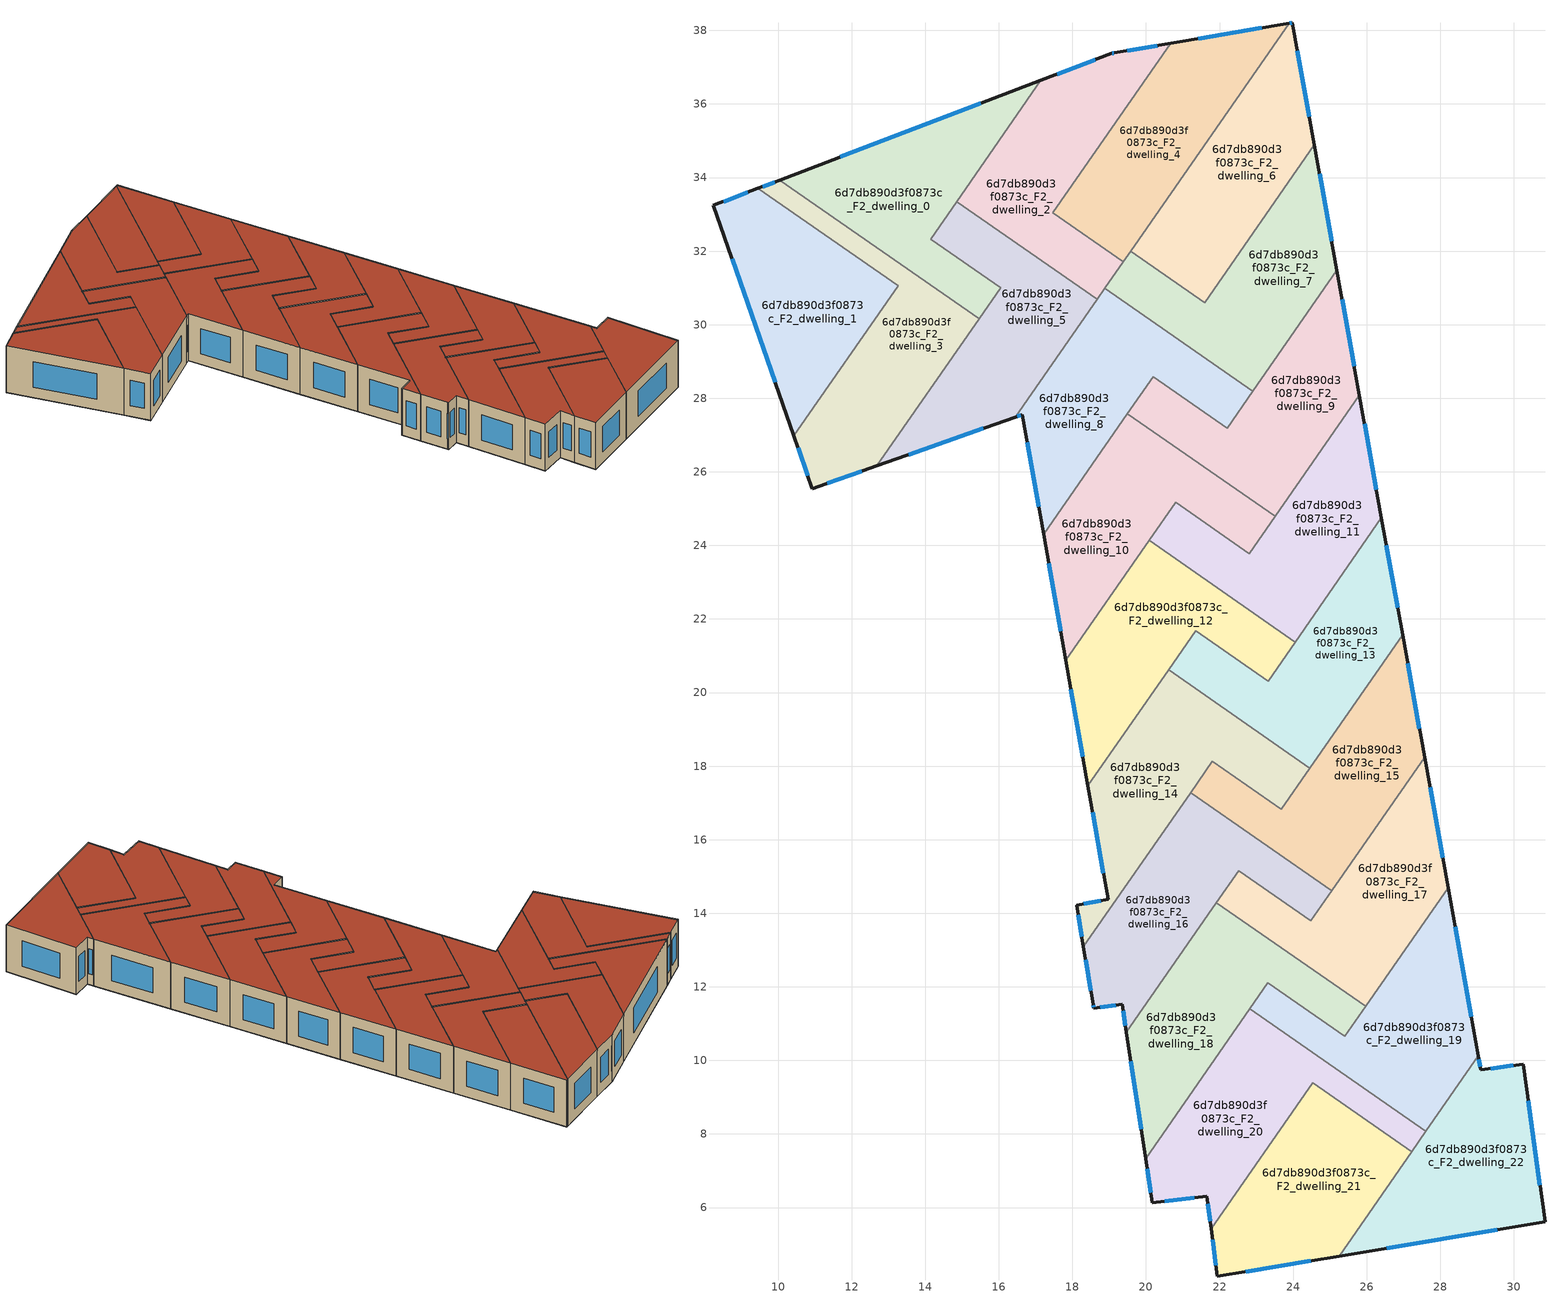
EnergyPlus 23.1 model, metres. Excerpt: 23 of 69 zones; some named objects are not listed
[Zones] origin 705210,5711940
6d7db890d3f0873c_F2_dwelling_0
 floor to 6d7db890d3f0873c_F1_dwelling_0 (EU_floor_Construction): 16.05,31 14.15,32.33 17.15,36.64 10.05,33.93 15.47,30.17 z6
 wall outside (EU_wall_Construction): 10.05,33.93 17.15,36.64 z6:9
 wall to 6d7db890d3f0873c_F2_dwelling_3 (EU_wall_Construction): 15.47,30.17 10.05,33.93 z6:9
 wall to 6d7db890d3f0873c_F2_dwelling_2 (EU_wall_Construction): 17.15,36.64 14.86,33.35 z6:9
 wall to 6d7db890d3f0873c_F2_dwelling_5 (EU_wall_Construction): 14.86,33.35 14.15,32.33 16.05,31 15.47,30.17 z6:9
 window (EU_Window_Construction): 11.69,34.56 15.5,36.01 z6.69:8.31
 roof outside (EU_roof_Construction): 17.15,36.64 14.15,32.33 16.05,31 15.47,30.17 10.05,33.93 z9
6d7db890d3f0873c_F2_dwelling_1
 floor to 6d7db890d3f0873c_F1_dwelling_1 (EU_floor_Construction): 10.43,26.98 13.26,31.05 9.45,33.7 8.24,33.24 z6
 wall outside (EU_wall_Construction): 10.43,26.98 8.24,33.24 9.45,33.7 z6:9
 wall to 6d7db890d3f0873c_F2_dwelling_3 (EU_wall_Construction): 9.45,33.7 13.26,31.05 10.43,26.98 z6:9
 window (EU_Window_Construction): 8.52,33.35 9.17,33.6 / 9.92,28.43 8.75,31.79 z6.69:8.31
 roof outside (EU_roof_Construction): 13.26,31.05 10.43,26.98 8.24,33.24 9.45,33.7 z9
6d7db890d3f0873c_F2_dwelling_10
 floor to 6d7db890d3f0873c_F1_dwelling_10 (EU_floor_Construction): 22.81,23.78 23.51,24.79 19.5,27.58 17.22,24.3 17.82,20.88 20.81,25.17 z6
 wall outside (EU_wall_Construction): 17.82,20.88 17.22,24.3 z6:9
 wall to 6d7db890d3f0873c_F2_dwelling_9 (EU_wall_Construction): 19.5,27.58 23.51,24.79 z6:9
 wall to 6d7db890d3f0873c_F2_dwelling_11 (EU_wall_Construction): 23.51,24.79 22.81,23.78 20.81,25.17 20.08,24.14 z6:9
 wall to 6d7db890d3f0873c_F2_dwelling_12 (EU_wall_Construction): 20.08,24.13 17.82,20.88 z6:9
 wall to 6d7db890d3f0873c_F2_dwelling_8 (EU_wall_Construction): 17.22,24.3 19.5,27.58 z6:9
 window (EU_Window_Construction): 17.68,21.67 17.36,23.51 z6.69:8.31
 roof outside (EU_roof_Construction): 23.51,24.79 22.81,23.78 20.81,25.17 17.82,20.88 17.22,24.3 19.5,27.58 z9
6d7db890d3f0873c_F2_dwelling_11
 floor to 6d7db890d3f0873c_F1_dwelling_11 (EU_floor_Construction): 24.06,21.37 26.4,24.75 25.8,28.08 22.81,23.78 20.81,25.17 20.08,24.13 z6
 wall outside (EU_wall_Construction): 25.8,28.08 26.4,24.75 z6:9
 wall to 6d7db890d3f0873c_F2_dwelling_12 (EU_wall_Construction): 24.06,21.37 20.08,24.13 z6:9
 wall to 6d7db890d3f0873c_F2_dwelling_13 (EU_wall_Construction): 26.4,24.75 24.06,21.37 z6:9
 wall to 6d7db890d3f0873c_F2_dwelling_9 (EU_wall_Construction): 23.51,24.79 25.8,28.08 z6:9
 window (EU_Window_Construction): 25.94,27.31 26.26,25.52 z6.69:8.31
 roof outside (EU_roof_Construction): 25.8,28.08 26.4,24.75 24.06,21.37 20.08,24.13 20.81,25.17 22.81,23.78 z9
6d7db890d3f0873c_F2_dwelling_12
 floor to 6d7db890d3f0873c_F1_dwelling_12 (EU_floor_Construction): 23.32,20.31 24.06,21.37 20.08,24.13 17.82,20.88 18.42,17.46 21.35,21.68 z6
 wall outside (EU_wall_Construction): 18.42,17.46 17.82,20.88 z6:9
 wall to 6d7db890d3f0873c_F2_dwelling_13 (EU_wall_Construction): 24.06,21.37 23.32,20.31 21.35,21.68 20.62,20.62 z6:9
 wall to 6d7db890d3f0873c_F2_dwelling_14 (EU_wall_Construction): 20.62,20.62 18.42,17.46 z6:9
 window (EU_Window_Construction): 18.28,18.25 17.96,20.09 z6.69:8.31
 roof outside (EU_roof_Construction): 24.06,21.37 23.32,20.31 21.35,21.68 18.42,17.46 17.82,20.88 20.08,24.13 z9
6d7db890d3f0873c_F2_dwelling_13
 floor to 6d7db890d3f0873c_F1_dwelling_13 (EU_floor_Construction): 24.46,17.95 26.97,21.57 26.4,24.75 23.32,20.31 21.35,21.68 20.61,20.62 z6
 wall outside (EU_wall_Construction): 26.4,24.75 26.97,21.57 z6:9
 wall to 6d7db890d3f0873c_F2_dwelling_14 (EU_wall_Construction): 24.46,17.95 20.61,20.62 z6:9
 wall to 6d7db890d3f0873c_F2_dwelling_15 (EU_wall_Construction): 26.97,21.57 24.46,17.95 z6:9
 window (EU_Window_Construction): 26.54,24.01 26.84,22.3 z6.69:8.31
 roof outside (EU_roof_Construction): 26.4,24.75 26.97,21.57 24.46,17.95 20.61,20.62 21.35,21.68 23.32,20.31 z9
6d7db890d3f0873c_F2_dwelling_14
 floor to 6d7db890d3f0873c_F1_dwelling_14 (EU_floor_Construction): 23.68,16.83 24.46,17.95 20.61,20.62 18.42,17.46 18.97,14.38 18.11,14.22 18.3,13.09 21.81,18.13 z6
 wall outside (EU_wall_Construction): 18.3,13.09 18.11,14.22 18.97,14.38 18.42,17.46 z6:9
 wall to 6d7db890d3f0873c_F2_dwelling_15 (EU_wall_Construction): 24.46,17.94 23.68,16.83 21.81,18.13 21.21,17.28 z6:9
 wall to 6d7db890d3f0873c_F2_dwelling_16 (EU_wall_Construction): 21.21,17.28 18.3,13.09 z6:9
 window (EU_Window_Construction): 18.26,13.35 18.16,13.96 / 18.31,14.26 18.77,14.34 / 18.84,15.09 18.55,16.75 z6.69:8.31
 roof outside (EU_roof_Construction): 24.46,17.95 23.68,16.83 21.81,18.13 18.3,13.09 18.11,14.22 18.97,14.38 18.42,17.46 20.61,20.62 z9
6d7db890d3f0873c_F2_dwelling_15
 floor to 6d7db890d3f0873c_F1_dwelling_15 (EU_floor_Construction): 25.05,14.61 27.57,18.24 26.97,21.57 23.68,16.83 21.81,18.13 21.21,17.28 z6
 wall outside (EU_wall_Construction): 26.97,21.57 27.57,18.24 z6:9
 wall to 6d7db890d3f0873c_F2_dwelling_16 (EU_wall_Construction): 25.05,14.61 21.21,17.28 z6:9
 wall to 6d7db890d3f0873c_F2_dwelling_17 (EU_wall_Construction): 27.57,18.24 25.05,14.61 z6:9
 window (EU_Window_Construction): 27.11,20.8 27.44,19.01 z6.69:8.31
 roof outside (EU_roof_Construction): 26.97,21.57 27.57,18.24 25.05,14.61 21.21,17.28 21.81,18.13 23.68,16.83 z9
6d7db890d3f0873c_F2_dwelling_16
 floor to 6d7db890d3f0873c_F1_dwelling_16 (EU_floor_Construction): 24.48,13.8 25.05,14.61 21.21,17.28 18.3,13.09 18.56,11.52 18.58,11.42 19.35,11.53 19.47,10.77 22.52,15.16 z6
 wall outside (EU_wall_Construction): 19.47,10.77 19.35,11.53 18.58,11.42 18.56,11.52 18.3,13.09 z6:9
 wall to 6d7db890d3f0873c_F2_dwelling_17 (EU_wall_Construction): 25.05,14.61 24.48,13.8 22.52,15.16 21.92,14.29 z6:9
 wall to 6d7db890d3f0873c_F2_dwelling_18 (EU_wall_Construction): 21.92,14.29 19.47,10.77 z6:9
 window (EU_Window_Construction): 18.5,11.89 18.36,12.73 / 19.44,10.95 19.38,11.35 / 19.18,11.5 18.76,11.45 / 18.58,11.44 18.57,11.5 z6.69:8.31
 roof outside (EU_roof_Construction): 25.05,14.61 24.48,13.8 22.52,15.16 19.47,10.77 19.35,11.53 18.58,11.42 18.56,11.52 18.3,13.09 21.21,17.28 z9
6d7db890d3f0873c_F2_dwelling_17
 floor to 6d7db890d3f0873c_F1_dwelling_17 (EU_floor_Construction): 25.97,11.47 28.21,14.69 27.57,18.24 24.48,13.8 22.52,15.16 21.92,14.29 z6
 wall outside (EU_wall_Construction): 27.57,18.24 28.21,14.69 z6:9
 wall to 6d7db890d3f0873c_F2_dwelling_18 (EU_wall_Construction): 25.97,11.47 21.92,14.29 z6:9
 wall to 6d7db890d3f0873c_F2_dwelling_19 (EU_wall_Construction): 28.21,14.69 25.97,11.47 z6:9
 window (EU_Window_Construction): 27.72,17.42 28.07,15.51 z6.69:8.31
 roof outside (EU_roof_Construction): 27.57,18.24 28.21,14.69 25.97,11.47 21.92,14.29 22.52,15.16 24.48,13.8 z9
6d7db890d3f0873c_F2_dwelling_18
 floor to 6d7db890d3f0873c_F1_dwelling_18 (EU_floor_Construction): 25.41,10.66 25.97,11.47 21.92,14.29 19.47,10.77 19.99,7.33 23.31,12.12 z6
 wall outside (EU_wall_Construction): 19.99,7.33 19.47,10.77 z6:9
 wall to 6d7db890d3f0873c_F2_dwelling_19 (EU_wall_Construction): 25.97,11.47 25.41,10.66 23.31,12.12 22.82,11.4 z6:9
 wall to 6d7db890d3f0873c_F2_dwelling_20 (EU_wall_Construction): 22.82,11.4 19.99,7.33 z6:9
 window (EU_Window_Construction): 19.87,8.13 19.59,9.97 z6.69:8.31
 roof outside (EU_roof_Construction): 25.97,11.47 25.41,10.66 23.31,12.12 19.99,7.33 19.47,10.77 21.92,14.29 z9
6d7db890d3f0873c_F2_dwelling_19
 floor to 6d7db890d3f0873c_F1_dwelling_19 (EU_floor_Construction): 27.61,8.07 29.04,10.13 28.21,14.69 25.41,10.66 23.31,12.12 22.82,11.4 z6
 wall outside (EU_wall_Construction): 28.21,14.69 29.04,10.13 z6:9
 wall to 6d7db890d3f0873c_F2_dwelling_20 (EU_wall_Construction): 27.61,8.07 22.82,11.4 z6:9
 wall to 6d7db890d3f0873c_F2_dwelling_22 (EU_wall_Construction): 29.04,10.13 27.61,8.07 z6:9
 window (EU_Window_Construction): 28.4,13.63 28.84,11.18 z6.69:8.31
 roof outside (EU_roof_Construction): 28.21,14.69 29.04,10.13 27.61,8.07 22.82,11.4 23.31,12.12 25.41,10.66 z9
6d7db890d3f0873c_F2_dwelling_2
 floor to 6d7db890d3f0873c_F1_dwelling_2 (EU_floor_Construction): 19.38,31.71 17.46,33.04 20.67,37.65 19.13,37.39 19.07,37.38 17.15,36.64 14.86,33.35 18.68,30.69 z6
 wall outside (EU_wall_Construction): 17.15,36.64 19.07,37.38 19.13,37.39 20.67,37.65 z6:9
 wall to 6d7db890d3f0873c_F2_dwelling_4 (EU_wall_Construction): 20.67,37.65 17.46,33.04 19.38,31.71 z6:9
 wall to 6d7db890d3f0873c_F2_dwelling_5 (EU_wall_Construction): 18.68,30.69 14.86,33.35 z6:9
 wall to 6d7db890d3f0873c_F2_dwelling_7 (EU_wall_Construction): 19.38,31.71 18.89,30.99 z6:9
 wall to 6d7db890d3f0873c_F2_dwelling_8 (EU_wall_Construction): 18.89,30.99 18.68,30.69 z6:9
 window (EU_Window_Construction): 19.09,37.38 19.12,37.38 / 19.49,37.45 20.31,37.59 / 17.59,36.81 18.63,37.21 z6.69:8.31
 roof outside (EU_roof_Construction): 20.67,37.65 17.46,33.04 19.38,31.71 18.68,30.69 14.86,33.35 17.15,36.64 19.07,37.38 19.13,37.39 z9
6d7db890d3f0873c_F2_dwelling_20
 floor to 6d7db890d3f0873c_F1_dwelling_20 (EU_floor_Construction): 27.22,7.52 27.61,8.07 22.82,11.4 19.99,7.33 20.17,6.13 21.66,6.31 21.77,5.43 24.53,9.39 z6
 wall outside (EU_wall_Construction): 21.77,5.43 21.66,6.31 20.17,6.13 19.99,7.33 z6:9
 wall to 6d7db890d3f0873c_F2_dwelling_21 (EU_wall_Construction): 27.22,7.52 24.53,9.39 21.77,5.43 z6:9
 wall to 6d7db890d3f0873c_F2_dwelling_22 (EU_wall_Construction): 27.61,8.07 27.22,7.52 z6:9
 window (EU_Window_Construction): 20.13,6.41 20.03,7.05 / 21.75,5.63 21.68,6.11 / 21.31,6.27 20.51,6.17 z6.69:8.31
 roof outside (EU_roof_Construction): 27.61,8.07 27.22,7.52 24.53,9.39 21.77,5.43 21.66,6.31 20.17,6.13 19.99,7.33 22.82,11.4 z9
6d7db890d3f0873c_F2_dwelling_21
 floor to 6d7db890d3f0873c_F1_dwelling_21 (EU_floor_Construction): 25.25,4.68 27.22,7.52 24.53,9.39 21.77,5.43 21.94,4.13 z6
 wall outside (EU_wall_Construction): 25.25,4.68 21.94,4.13 21.77,5.43 z6:9
 wall to 6d7db890d3f0873c_F2_dwelling_22 (EU_wall_Construction): 27.22,7.52 25.25,4.68 z6:9
 window (EU_Window_Construction): 21.9,4.43 21.81,5.13 / 24.48,4.55 22.71,4.26 z6.69:8.31
 roof outside (EU_roof_Construction): 27.22,7.52 25.25,4.68 21.94,4.13 21.77,5.43 24.53,9.39 z9
6d7db890d3f0873c_F2_dwelling_22
 floor to 6d7db890d3f0873c_F1_dwelling_22 (EU_floor_Construction): 30.85,5.61 30.25,9.9 29.1,9.74 29.04,10.13 25.25,4.68 z6
 wall outside (EU_wall_Construction): 29.04,10.13 29.1,9.74 30.25,9.9 30.85,5.61 25.25,4.68 z6:9
 window (EU_Window_Construction): 29.55,5.4 26.54,4.9 / 29.05,10.04 29.09,9.83 / 29.37,9.78 29.99,9.86 / 30.39,8.91 30.71,6.61 z6.69:8.31
 roof outside (EU_roof_Construction): 30.25,9.9 30.85,5.61 25.25,4.68 29.04,10.13 29.1,9.74 z9
6d7db890d3f0873c_F2_dwelling_3
 floor to 6d7db890d3f0873c_F1_dwelling_3 (EU_floor_Construction): 12.68,26.16 15.47,30.17 10.05,33.93 9.45,33.7 13.26,31.05 10.43,26.98 10.92,25.57 10.93,25.54 z6
 wall outside (EU_wall_Construction): 12.68,26.16 10.93,25.54 10.92,25.57 10.43,26.98 / 9.45,33.7 10.05,33.93 z6:9
 wall to 6d7db890d3f0873c_F2_dwelling_5 (EU_wall_Construction): 15.47,30.17 12.68,26.16 z6:9
 window (EU_Window_Construction): 12.28,26.02 11.34,25.69 / 10.81,25.9 10.54,26.66 / 9.59,33.76 9.91,33.88 z6.69:8.31
 roof outside (EU_roof_Construction): 13.26,31.05 9.45,33.7 10.05,33.93 15.47,30.17 12.68,26.16 10.93,25.54 10.92,25.57 10.43,26.98 z9
6d7db890d3f0873c_F2_dwelling_4
 floor to 6d7db890d3f0873c_F1_dwelling_4 (EU_floor_Construction): 19.38,31.71 23.9,38.2 20.67,37.65 17.46,33.04 z6
 wall outside (EU_wall_Construction): 20.67,37.65 23.9,38.2 z6:9
 wall to 6d7db890d3f0873c_F2_dwelling_6 (EU_wall_Construction): 23.9,38.2 19.58,32 z6:9
 wall to 6d7db890d3f0873c_F2_dwelling_7 (EU_wall_Construction): 19.58,32 19.38,31.71 z6:9
 window (EU_Window_Construction): 21.41,37.78 23.15,38.07 z6.69:8.31
 roof outside (EU_roof_Construction): 23.9,38.2 19.38,31.71 17.46,33.04 20.67,37.65 z9
6d7db890d3f0873c_F2_dwelling_5
 floor to 6d7db890d3f0873c_F1_dwelling_5 (EU_floor_Construction): 16.45,27.49 18.68,30.69 14.86,33.35 14.15,32.33 16.05,31 12.68,26.16 z6
 wall outside (EU_wall_Construction): 16.45,27.49 12.68,26.16 z6:9
 wall to 6d7db890d3f0873c_F2_dwelling_8 (EU_wall_Construction): 18.68,30.69 16.45,27.49 z6:9
 window (EU_Window_Construction): 15.58,27.18 13.55,26.47 z6.69:8.31
 roof outside (EU_roof_Construction): 18.68,30.69 16.45,27.49 12.68,26.16 16.05,31 14.15,32.33 14.86,33.35 z9
6d7db890d3f0873c_F2_dwelling_6
 floor to 6d7db890d3f0873c_F1_dwelling_6 (EU_floor_Construction): 21.6,30.6 24.58,34.89 23.98,38.21 23.9,38.2 19.58,32 z6
 wall outside (EU_wall_Construction): 23.9,38.2 23.98,38.21 24.58,34.89 z6:9
 wall to 6d7db890d3f0873c_F2_dwelling_7 (EU_wall_Construction): 24.58,34.89 21.6,30.6 19.58,32 z6:9
 window (EU_Window_Construction): 24.12,37.44 24.44,35.66 / 23.91,38.2 23.96,38.21 z6.69:8.31
 roof outside (EU_roof_Construction): 23.98,38.21 24.58,34.89 21.6,30.6 19.58,32 23.9,38.2 z9
6d7db890d3f0873c_F2_dwelling_7
 floor to 6d7db890d3f0873c_F1_dwelling_7 (EU_floor_Construction): 22.91,28.2 25.19,31.48 24.58,34.89 21.6,30.6 19.58,32 18.89,30.99 z6
 wall outside (EU_wall_Construction): 24.58,34.89 25.19,31.48 z6:9
 wall to 6d7db890d3f0873c_F2_dwelling_8 (EU_wall_Construction): 22.91,28.2 18.89,30.99 z6:9
 wall to 6d7db890d3f0873c_F2_dwelling_9 (EU_wall_Construction): 25.19,31.48 22.91,28.2 z6:9
 window (EU_Window_Construction): 24.72,34.1 25.05,32.27 z6.69:8.31
 roof outside (EU_roof_Construction): 24.58,34.89 25.19,31.48 22.91,28.2 18.89,30.99 19.58,32 21.6,30.6 z9
6d7db890d3f0873c_F2_dwelling_8
 floor to 6d7db890d3f0873c_F1_dwelling_8 (EU_floor_Construction): 22.21,27.19 22.91,28.2 18.89,30.99 16.45,27.49 16.64,27.56 17.22,24.3 20.2,28.58 z6
 wall outside (EU_wall_Construction): 17.22,24.3 16.64,27.56 16.45,27.49 z6:9
 wall to 6d7db890d3f0873c_F2_dwelling_9 (EU_wall_Construction): 22.91,28.19 22.21,27.19 20.2,28.58 19.5,27.58 z6:9
 window (EU_Window_Construction): 17.08,25.05 16.78,26.8 / 16.6,27.54 16.5,27.5 z6.69:8.31
 roof outside (EU_roof_Construction): 22.91,28.2 22.21,27.19 20.2,28.58 17.22,24.3 16.64,27.56 16.45,27.49 18.89,30.99 z9
6d7db890d3f0873c_F2_dwelling_9
 floor to 6d7db890d3f0873c_F1_dwelling_9 (EU_floor_Construction): 23.51,24.79 25.8,28.08 25.19,31.48 22.21,27.19 20.2,28.58 19.5,27.58 z6
 wall outside (EU_wall_Construction): 25.19,31.48 25.8,28.08 z6:9
 window (EU_Window_Construction): 25.33,30.69 25.66,28.87 z6.69:8.31
 roof outside (EU_roof_Construction): 25.19,31.48 25.8,28.08 23.51,24.79 19.5,27.58 20.2,28.58 22.21,27.19 z9
[Building]
EU S2 Campaign: North Axis=0; Terrain=City; Solar Distribution=FullExterior
[Site:Location]
London: Latitude=51.5; Longitude=-0.5; Time Zone=0; Elevation=25
[SizingPeriod:WeatherFileDays]
AnnualSizingPeriod: Begin Month=1; Begin Day of Month=1; End Month=12; End Day of Month=31; Day of Week for Start Day=Monday; Use Weather File Daylight Saving Period=No; Use Weather File Rain and Snow Indicators=No
[MATERIAL]
EU_InternalMass_Material: Roughness=MediumRough; Thickness=0.1; Conductivity=1; Density=1800; Specific Heat=900; Thermal Absorptance=0.9; Solar Absorptance=0.7; Visible Absorptance=0.7
[MATERIAL:NOMASS] Roughness=MediumRough; Thermal Absorptance=0.9; Solar Absorptance=0.7; Visible Absorptance=0.7
Name | Thermal Resistance
EU_wall_NoMass | 0.635353
EU_roof_NoMass | 0.675062
EU_floor_NoMass | 1.96382
[WINDOWMATERIAL:SIMPLEGLAZINGSYSTEM]
EU_Window_SimpleGlazing: UFactor=2.96269; Solar Heat Gain Coefficient=0.76; Visible Transmittance=0.76
[CONSTRUCTION]
EU_wall_Construction: EU_wall_NoMass
EU_roof_Construction: EU_roof_NoMass
EU_floor_Construction: EU_floor_NoMass
EU_InternalMass_Construction: EU_InternalMass_Material
EU_Window_Construction: EU_Window_SimpleGlazing
[ZONE] Type=1; Multiplier=1; Ceiling Height=autocalculate; Floor Area=autocalculate; Part of Total Floor Area=Yes
Name | Volume
6d7db890d3f0873c_F2_dwelling_0; 6d7db890d3f0873c_F2_dwelling_4 | 47.3708
6d7db890d3f0873c_F2_dwelling_1; 6d7db890d3f0873c_F2_dwelling_7 | 47.3687
6d7db890d3f0873c_F2_dwelling_10 | 47.384
6d7db890d3f0873c_F2_dwelling_11 | 47.3767
6d7db890d3f0873c_F2_dwelling_12 | 47.3723
6d7db890d3f0873c_F2_dwelling_13 | 47.3672
6d7db890d3f0873c_F2_dwelling_14 | 47.376
6d7db890d3f0873c_F2_dwelling_15 | 47.3936
6d7db890d3f0873c_F2_dwelling_16 | 47.3716
6d7db890d3f0873c_F2_dwelling_17; 6d7db890d3f0873c_F2_dwelling_19; 6d7db890d3f0873c_F2_dwelling_3 | 47.3804
6d7db890d3f0873c_F2_dwelling_18 | 47.3628
6d7db890d3f0873c_F2_dwelling_2 | 47.3796
6d7db890d3f0873c_F2_dwelling_20 | 47.3752
6d7db890d3f0873c_F2_dwelling_21 | 47.3701
6d7db890d3f0873c_F2_dwelling_22 | 47.3694
6d7db890d3f0873c_F2_dwelling_5 | 47.3782
6d7db890d3f0873c_F2_dwelling_6 | 47.3862
6d7db890d3f0873c_F2_dwelling_8 | 47.3745
6d7db890d3f0873c_F2_dwelling_9 | 47.3657
[INTERNALMASS] Construction=EU_InternalMass_Construction
Name | Zone or ZoneList | Surface Area
6d7db890d3f0873c_F2_dwelling_0_EU_InternalMass | 6d7db890d3f0873c_F2_dwelling_0 | 15.7893
6d7db890d3f0873c_F2_dwelling_1_EU_InternalMass | 6d7db890d3f0873c_F2_dwelling_1 | 15.7916
6d7db890d3f0873c_F2_dwelling_2_EU_InternalMass | 6d7db890d3f0873c_F2_dwelling_2 | 15.793
6d7db890d3f0873c_F2_dwelling_3_EU_InternalMass | 6d7db890d3f0873c_F2_dwelling_3 | 15.7938
6d7db890d3f0873c_F2_dwelling_4_EU_InternalMass | 6d7db890d3f0873c_F2_dwelling_4 | 15.7908
6d7db890d3f0873c_F2_dwelling_5_EU_InternalMass | 6d7db890d3f0873c_F2_dwelling_5 | 15.7927
6d7db890d3f0873c_F2_dwelling_6_EU_InternalMass | 6d7db890d3f0873c_F2_dwelling_6 | 15.7952
6d7db890d3f0873c_F2_dwelling_7_EU_InternalMass | 6d7db890d3f0873c_F2_dwelling_7 | 15.7884
6d7db890d3f0873c_F2_dwelling_8_EU_InternalMass | 6d7db890d3f0873c_F2_dwelling_8 | 15.7917
6d7db890d3f0873c_F2_dwelling_9_EU_InternalMass | 6d7db890d3f0873c_F2_dwelling_9 | 15.7884
6d7db890d3f0873c_F2_dwelling_10_EU_InternalMass | 6d7db890d3f0873c_F2_dwelling_10 | 15.7955
6d7db890d3f0873c_F2_dwelling_11_EU_InternalMass | 6d7db890d3f0873c_F2_dwelling_11 | 15.7928
6d7db890d3f0873c_F2_dwelling_12_EU_InternalMass | 6d7db890d3f0873c_F2_dwelling_12 | 15.7924
6d7db890d3f0873c_F2_dwelling_13_EU_InternalMass | 6d7db890d3f0873c_F2_dwelling_13 | 15.7906
6d7db890d3f0873c_F2_dwelling_14_EU_InternalMass | 6d7db890d3f0873c_F2_dwelling_14 | 15.7917
6d7db890d3f0873c_F2_dwelling_15_EU_InternalMass | 6d7db890d3f0873c_F2_dwelling_15 | 15.7973
6d7db890d3f0873c_F2_dwelling_16_EU_InternalMass | 6d7db890d3f0873c_F2_dwelling_16 | 15.7906
6d7db890d3f0873c_F2_dwelling_17_EU_InternalMass | 6d7db890d3f0873c_F2_dwelling_17 | 15.7934
6d7db890d3f0873c_F2_dwelling_18_EU_InternalMass | 6d7db890d3f0873c_F2_dwelling_18 | 15.7897
6d7db890d3f0873c_F2_dwelling_19_EU_InternalMass | 6d7db890d3f0873c_F2_dwelling_19 | 15.7941
6d7db890d3f0873c_F2_dwelling_20_EU_InternalMass | 6d7db890d3f0873c_F2_dwelling_20 | 15.7919
6d7db890d3f0873c_F2_dwelling_21_EU_InternalMass | 6d7db890d3f0873c_F2_dwelling_21 | 15.7893
6d7db890d3f0873c_F2_dwelling_22_EU_InternalMass | 6d7db890d3f0873c_F2_dwelling_22 | 15.7899
[OTHEREQUIPMENT] Fuel Type=Electricity; Design Level Calculation Method=Watts/Area; Power per Zone Floor Area=1; Fraction Latent=0; Fraction Radiant=0; Fraction Lost=0; Carbon Dioxide Generation Rate=0; EndUse Subcategory=EU_Step8_InternalGains
Name | Zone or ZoneList or Space or SpaceList | Schedule
EU_Step8_InternalGain_6d7db890d3f0873c_F2_dwelling_0_f000 | 6d7db890d3f0873c_F2_dwelling_0 | EU_Step8_GainSchedule_6d7db890d3f0873c_F2_dwelling_0_f000
EU_Step8_InternalGain_6d7db890d3f0873c_F2_dwelling_1_f000 | 6d7db890d3f0873c_F2_dwelling_1 | EU_Step8_GainSchedule_6d7db890d3f0873c_F2_dwelling_1_f000
EU_Step8_InternalGain_6d7db890d3f0873c_F2_dwelling_2_f000 | 6d7db890d3f0873c_F2_dwelling_2 | EU_Step8_GainSchedule_6d7db890d3f0873c_F2_dwelling_2_f000
EU_Step8_InternalGain_6d7db890d3f0873c_F2_dwelling_3_f000 | 6d7db890d3f0873c_F2_dwelling_3 | EU_Step8_GainSchedule_6d7db890d3f0873c_F2_dwelling_3_f000
EU_Step8_InternalGain_6d7db890d3f0873c_F2_dwelling_4_f000 | 6d7db890d3f0873c_F2_dwelling_4 | EU_Step8_GainSchedule_6d7db890d3f0873c_F2_dwelling_4_f000
EU_Step8_InternalGain_6d7db890d3f0873c_F2_dwelling_5_f000 | 6d7db890d3f0873c_F2_dwelling_5 | EU_Step8_GainSchedule_6d7db890d3f0873c_F2_dwelling_5_f000
EU_Step8_InternalGain_6d7db890d3f0873c_F2_dwelling_6_f000 | 6d7db890d3f0873c_F2_dwelling_6 | EU_Step8_GainSchedule_6d7db890d3f0873c_F2_dwelling_6_f000
EU_Step8_InternalGain_6d7db890d3f0873c_F2_dwelling_7_f000 | 6d7db890d3f0873c_F2_dwelling_7 | EU_Step8_GainSchedule_6d7db890d3f0873c_F2_dwelling_7_f000
EU_Step8_InternalGain_6d7db890d3f0873c_F2_dwelling_8_f000 | 6d7db890d3f0873c_F2_dwelling_8 | EU_Step8_GainSchedule_6d7db890d3f0873c_F2_dwelling_8_f000
EU_Step8_InternalGain_6d7db890d3f0873c_F2_dwelling_9_f000 | 6d7db890d3f0873c_F2_dwelling_9 | EU_Step8_GainSchedule_6d7db890d3f0873c_F2_dwelling_9_f000
EU_Step8_InternalGain_6d7db890d3f0873c_F2_dwelling_10_f000 | 6d7db890d3f0873c_F2_dwelling_10 | EU_Step8_GainSchedule_6d7db890d3f0873c_F2_dwelling_10_f000
EU_Step8_InternalGain_6d7db890d3f0873c_F2_dwelling_11_f000 | 6d7db890d3f0873c_F2_dwelling_11 | EU_Step8_GainSchedule_6d7db890d3f0873c_F2_dwelling_11_f000
EU_Step8_InternalGain_6d7db890d3f0873c_F2_dwelling_12_f000 | 6d7db890d3f0873c_F2_dwelling_12 | EU_Step8_GainSchedule_6d7db890d3f0873c_F2_dwelling_12_f000
EU_Step8_InternalGain_6d7db890d3f0873c_F2_dwelling_13_f000 | 6d7db890d3f0873c_F2_dwelling_13 | EU_Step8_GainSchedule_6d7db890d3f0873c_F2_dwelling_13_f000
EU_Step8_InternalGain_6d7db890d3f0873c_F2_dwelling_14_f000 | 6d7db890d3f0873c_F2_dwelling_14 | EU_Step8_GainSchedule_6d7db890d3f0873c_F2_dwelling_14_f000
EU_Step8_InternalGain_6d7db890d3f0873c_F2_dwelling_15_f000 | 6d7db890d3f0873c_F2_dwelling_15 | EU_Step8_GainSchedule_6d7db890d3f0873c_F2_dwelling_15_f000
EU_Step8_InternalGain_6d7db890d3f0873c_F2_dwelling_16_f000 | 6d7db890d3f0873c_F2_dwelling_16 | EU_Step8_GainSchedule_6d7db890d3f0873c_F2_dwelling_16_f000
EU_Step8_InternalGain_6d7db890d3f0873c_F2_dwelling_17_f000 | 6d7db890d3f0873c_F2_dwelling_17 | EU_Step8_GainSchedule_6d7db890d3f0873c_F2_dwelling_17_f000
EU_Step8_InternalGain_6d7db890d3f0873c_F2_dwelling_18_f000 | 6d7db890d3f0873c_F2_dwelling_18 | EU_Step8_GainSchedule_6d7db890d3f0873c_F2_dwelling_18_f000
EU_Step8_InternalGain_6d7db890d3f0873c_F2_dwelling_19_f000 | 6d7db890d3f0873c_F2_dwelling_19 | EU_Step8_GainSchedule_6d7db890d3f0873c_F2_dwelling_19_f000
EU_Step8_InternalGain_6d7db890d3f0873c_F2_dwelling_20_f000 | 6d7db890d3f0873c_F2_dwelling_20 | EU_Step8_GainSchedule_6d7db890d3f0873c_F2_dwelling_20_f000
EU_Step8_InternalGain_6d7db890d3f0873c_F2_dwelling_21_f000 | 6d7db890d3f0873c_F2_dwelling_21 | EU_Step8_GainSchedule_6d7db890d3f0873c_F2_dwelling_21_f000
EU_Step8_InternalGain_6d7db890d3f0873c_F2_dwelling_22_f000 | 6d7db890d3f0873c_F2_dwelling_22 | EU_Step8_GainSchedule_6d7db890d3f0873c_F2_dwelling_22_f000
[ZONEVENTILATION:DESIGNFLOWRATE] Schedule=EU_AlwaysOn; Design Flow Rate Calculation Method=AirChanges/Hour; Air Changes per Hour=0.555504; Ventilation Type=Natural; Fan Pressure Rise=0; Fan Total Efficiency=1; Constant Term Coefficient=1; Temperature Term Coefficient=0; Velocity Term Coefficient=0; Velocity Squared Term Coefficient=0; Minimum Indoor Temperature=-100; Maximum Indoor Temperature=100; Delta Temperature=-100; Minimum Outdoor Temperature=-100; Maximum Outdoor Temperature=100; Maximum Wind Speed=40
Name | Zone or ZoneList or Space or SpaceList
EU_ConstantAir_6d7db890d3f0873c_F2_dwelling_0 | 6d7db890d3f0873c_F2_dwelling_0
EU_ConstantAir_6d7db890d3f0873c_F2_dwelling_1 | 6d7db890d3f0873c_F2_dwelling_1
EU_ConstantAir_6d7db890d3f0873c_F2_dwelling_2 | 6d7db890d3f0873c_F2_dwelling_2
EU_ConstantAir_6d7db890d3f0873c_F2_dwelling_3 | 6d7db890d3f0873c_F2_dwelling_3
EU_ConstantAir_6d7db890d3f0873c_F2_dwelling_4 | 6d7db890d3f0873c_F2_dwelling_4
EU_ConstantAir_6d7db890d3f0873c_F2_dwelling_5 | 6d7db890d3f0873c_F2_dwelling_5
EU_ConstantAir_6d7db890d3f0873c_F2_dwelling_6 | 6d7db890d3f0873c_F2_dwelling_6
EU_ConstantAir_6d7db890d3f0873c_F2_dwelling_7 | 6d7db890d3f0873c_F2_dwelling_7
EU_ConstantAir_6d7db890d3f0873c_F2_dwelling_8 | 6d7db890d3f0873c_F2_dwelling_8
EU_ConstantAir_6d7db890d3f0873c_F2_dwelling_9 | 6d7db890d3f0873c_F2_dwelling_9
EU_ConstantAir_6d7db890d3f0873c_F2_dwelling_10 | 6d7db890d3f0873c_F2_dwelling_10
EU_ConstantAir_6d7db890d3f0873c_F2_dwelling_11 | 6d7db890d3f0873c_F2_dwelling_11
EU_ConstantAir_6d7db890d3f0873c_F2_dwelling_12 | 6d7db890d3f0873c_F2_dwelling_12
EU_ConstantAir_6d7db890d3f0873c_F2_dwelling_13 | 6d7db890d3f0873c_F2_dwelling_13
EU_ConstantAir_6d7db890d3f0873c_F2_dwelling_14 | 6d7db890d3f0873c_F2_dwelling_14
EU_ConstantAir_6d7db890d3f0873c_F2_dwelling_15 | 6d7db890d3f0873c_F2_dwelling_15
EU_ConstantAir_6d7db890d3f0873c_F2_dwelling_16 | 6d7db890d3f0873c_F2_dwelling_16
EU_ConstantAir_6d7db890d3f0873c_F2_dwelling_17 | 6d7db890d3f0873c_F2_dwelling_17
EU_ConstantAir_6d7db890d3f0873c_F2_dwelling_18 | 6d7db890d3f0873c_F2_dwelling_18
EU_ConstantAir_6d7db890d3f0873c_F2_dwelling_19 | 6d7db890d3f0873c_F2_dwelling_19
EU_ConstantAir_6d7db890d3f0873c_F2_dwelling_20 | 6d7db890d3f0873c_F2_dwelling_20
EU_ConstantAir_6d7db890d3f0873c_F2_dwelling_21 | 6d7db890d3f0873c_F2_dwelling_21
EU_ConstantAir_6d7db890d3f0873c_F2_dwelling_22 | 6d7db890d3f0873c_F2_dwelling_22
[HVACTEMPLATE:ZONE:IDEALLOADSAIRSYSTEM] System Availability Schedule=EU_AlwaysOn; Maximum Heating Supply Air Temperature=50; Minimum Cooling Supply Air Temperature=13; Maximum Heating Supply Air Humidity Ratio=0.0156; Minimum Cooling Supply Air Humidity Ratio=0.0077; Heating Limit=NoLimit; Cooling Limit=NoLimit; Heating Availability Schedule=EU_AlwaysOn; Cooling Availability Schedule=EU_CoolingOff; Dehumidification Control Type=ConstantSensibleHeatRatio; Cooling Sensible Heat Ratio=0.7; Dehumidification Setpoint=60; Humidification Control Type=None; Humidification Setpoint=30; Outdoor Air Method=None; Outdoor Air Flow Rate per Person=0.00944; Outdoor Air Flow Rate per Zone Floor Area=0; Outdoor Air Flow Rate per Zone=0; Demand Controlled Ventilation Type=None; Outdoor Air Economizer Type=NoEconomizer; Heat Recovery Type=None; Sensible Heat Recovery Effectiveness=0.7; Latent Heat Recovery Effectiveness=0.65
Name | Template Thermostat
6d7db890d3f0873c_F2_dwelling_0 | EU_HeatOnly_6d7db890d3f0873c_F2_dwelling_0
6d7db890d3f0873c_F2_dwelling_1 | EU_HeatOnly_6d7db890d3f0873c_F2_dwelling_1
6d7db890d3f0873c_F2_dwelling_2 | EU_HeatOnly_6d7db890d3f0873c_F2_dwelling_2
6d7db890d3f0873c_F2_dwelling_3 | EU_HeatOnly_6d7db890d3f0873c_F2_dwelling_3
6d7db890d3f0873c_F2_dwelling_4 | EU_HeatOnly_6d7db890d3f0873c_F2_dwelling_4
6d7db890d3f0873c_F2_dwelling_5 | EU_HeatOnly_6d7db890d3f0873c_F2_dwelling_5
6d7db890d3f0873c_F2_dwelling_6 | EU_HeatOnly_6d7db890d3f0873c_F2_dwelling_6
6d7db890d3f0873c_F2_dwelling_7 | EU_HeatOnly_6d7db890d3f0873c_F2_dwelling_7
6d7db890d3f0873c_F2_dwelling_8 | EU_HeatOnly_6d7db890d3f0873c_F2_dwelling_8
6d7db890d3f0873c_F2_dwelling_9 | EU_HeatOnly_6d7db890d3f0873c_F2_dwelling_9
6d7db890d3f0873c_F2_dwelling_10 | EU_HeatOnly_6d7db890d3f0873c_F2_dwelling_10
6d7db890d3f0873c_F2_dwelling_11 | EU_HeatOnly_6d7db890d3f0873c_F2_dwelling_11
6d7db890d3f0873c_F2_dwelling_12 | EU_HeatOnly_6d7db890d3f0873c_F2_dwelling_12
6d7db890d3f0873c_F2_dwelling_13 | EU_HeatOnly_6d7db890d3f0873c_F2_dwelling_13
6d7db890d3f0873c_F2_dwelling_14 | EU_HeatOnly_6d7db890d3f0873c_F2_dwelling_14
6d7db890d3f0873c_F2_dwelling_15 | EU_HeatOnly_6d7db890d3f0873c_F2_dwelling_15
6d7db890d3f0873c_F2_dwelling_16 | EU_HeatOnly_6d7db890d3f0873c_F2_dwelling_16
6d7db890d3f0873c_F2_dwelling_17 | EU_HeatOnly_6d7db890d3f0873c_F2_dwelling_17
6d7db890d3f0873c_F2_dwelling_18 | EU_HeatOnly_6d7db890d3f0873c_F2_dwelling_18
6d7db890d3f0873c_F2_dwelling_19 | EU_HeatOnly_6d7db890d3f0873c_F2_dwelling_19
6d7db890d3f0873c_F2_dwelling_20 | EU_HeatOnly_6d7db890d3f0873c_F2_dwelling_20
6d7db890d3f0873c_F2_dwelling_21 | EU_HeatOnly_6d7db890d3f0873c_F2_dwelling_21
6d7db890d3f0873c_F2_dwelling_22 | EU_HeatOnly_6d7db890d3f0873c_F2_dwelling_22
[SIZING:ZONE] Zone Cooling Design Supply Air Temperature Input Method=SupplyAirTemperature; Zone Cooling Design Supply Air Temperature=13; Zone Heating Design Supply Air Temperature Input Method=SupplyAirTemperature; Zone Heating Design Supply Air Temperature=50; Zone Cooling Design Supply Air Humidity Ratio=0.008; Zone Heating Design Supply Air Humidity Ratio=0.008; Cooling Design Air Flow Method=DesignDay; Cooling Design Air Flow Rate=0; Cooling Minimum Air Flow per Zone Floor Area=0.000762; Cooling Minimum Air Flow=0; Cooling Minimum Air Flow Fraction=0.2; Heating Design Air Flow Method=DesignDay; Heating Design Air Flow Rate=0; Heating Maximum Air Flow per Zone Floor Area=0.002032; Heating Maximum Air Flow=0.141576; Heating Maximum Air Flow Fraction=0.3; Account for Dedicated Outdoor Air System=No; Dedicated Outdoor Air System Control Strategy=NeutralSupplyAir; Dedicated Outdoor Air Low Setpoint Temperature for Design=autosize; Dedicated Outdoor Air High Setpoint Temperature for Design=autosize; Zone Load Sizing Method=Sensible Load Only No Latent Load; Zone Latent Cooling Design Supply Air Humidity Ratio Input Method=HumidityRatioDifference; Zone Cooling Design Supply Air Humidity Ratio Difference=0.005; Zone Latent Heating Design Supply Air Humidity Ratio Input Method=HumidityRatioDifference; Zone Humidification Design Supply Air Humidity Ratio Difference=0.005
6d7db890d3f0873c_F2_dwelling_0; 6d7db890d3f0873c_F2_dwelling_1; 6d7db890d3f0873c_F2_dwelling_2; 6d7db890d3f0873c_F2_dwelling_3; 6d7db890d3f0873c_F2_dwelling_4; 6d7db890d3f0873c_F2_dwelling_5; 6d7db890d3f0873c_F2_dwelling_6; 6d7db890d3f0873c_F2_dwelling_7; 6d7db890d3f0873c_F2_dwelling_8; 6d7db890d3f0873c_F2_dwelling_9; 6d7db890d3f0873c_F2_dwelling_10; 6d7db890d3f0873c_F2_dwelling_11; 6d7db890d3f0873c_F2_dwelling_12; 6d7db890d3f0873c_F2_dwelling_13; 6d7db890d3f0873c_F2_dwelling_14; 6d7db890d3f0873c_F2_dwelling_15; 6d7db890d3f0873c_F2_dwelling_16; 6d7db890d3f0873c_F2_dwelling_17; 6d7db890d3f0873c_F2_dwelling_18; 6d7db890d3f0873c_F2_dwelling_19; 6d7db890d3f0873c_F2_dwelling_20; 6d7db890d3f0873c_F2_dwelling_21; 6d7db890d3f0873c_F2_dwelling_22
[SCHEDULE:CONSTANT]
Name | Hourly Value
EU_AlwaysOn | 1
EU_CoolingOff | 0
[SCHEDULE:FILE] Column Number=1; Rows to Skip at Top=0; Number of Hours of Data=8760; Column Separator=Comma; Interpolate to Timestep=No; Minutes per Item=60; Adjust Schedule for Daylight Savings=Yes
Name | File
EU_Step8_GainSchedule_6d7db890d3f0873c_F2_dwelling_0_f000 | ../../schedules/6d7db890d3f0873c/6d7db890d3f0873c_F2_dwelling_0_f000_gain.csv
EU_Step8_GainSchedule_6d7db890d3f0873c_F2_dwelling_1_f000 | ../../schedules/6d7db890d3f0873c/6d7db890d3f0873c_F2_dwelling_1_f000_gain.csv
EU_Step8_GainSchedule_6d7db890d3f0873c_F2_dwelling_2_f000 | ../../schedules/6d7db890d3f0873c/6d7db890d3f0873c_F2_dwelling_2_f000_gain.csv
EU_Step8_GainSchedule_6d7db890d3f0873c_F2_dwelling_3_f000 | ../../schedules/6d7db890d3f0873c/6d7db890d3f0873c_F2_dwelling_3_f000_gain.csv
EU_Step8_GainSchedule_6d7db890d3f0873c_F2_dwelling_4_f000 | ../../schedules/6d7db890d3f0873c/6d7db890d3f0873c_F2_dwelling_4_f000_gain.csv
EU_Step8_GainSchedule_6d7db890d3f0873c_F2_dwelling_5_f000 | ../../schedules/6d7db890d3f0873c/6d7db890d3f0873c_F2_dwelling_5_f000_gain.csv
EU_Step8_GainSchedule_6d7db890d3f0873c_F2_dwelling_6_f000 | ../../schedules/6d7db890d3f0873c/6d7db890d3f0873c_F2_dwelling_6_f000_gain.csv
EU_Step8_GainSchedule_6d7db890d3f0873c_F2_dwelling_7_f000 | ../../schedules/6d7db890d3f0873c/6d7db890d3f0873c_F2_dwelling_7_f000_gain.csv
EU_Step8_GainSchedule_6d7db890d3f0873c_F2_dwelling_8_f000 | ../../schedules/6d7db890d3f0873c/6d7db890d3f0873c_F2_dwelling_8_f000_gain.csv
EU_Step8_GainSchedule_6d7db890d3f0873c_F2_dwelling_9_f000 | ../../schedules/6d7db890d3f0873c/6d7db890d3f0873c_F2_dwelling_9_f000_gain.csv
EU_Step8_GainSchedule_6d7db890d3f0873c_F2_dwelling_10_f000 | ../../schedules/6d7db890d3f0873c/6d7db890d3f0873c_F2_dwelling_10_f000_gain.csv
EU_Step8_GainSchedule_6d7db890d3f0873c_F2_dwelling_11_f000 | ../../schedules/6d7db890d3f0873c/6d7db890d3f0873c_F2_dwelling_11_f000_gain.csv
EU_Step8_GainSchedule_6d7db890d3f0873c_F2_dwelling_12_f000 | ../../schedules/6d7db890d3f0873c/6d7db890d3f0873c_F2_dwelling_12_f000_gain.csv
EU_Step8_GainSchedule_6d7db890d3f0873c_F2_dwelling_13_f000 | ../../schedules/6d7db890d3f0873c/6d7db890d3f0873c_F2_dwelling_13_f000_gain.csv
EU_Step8_GainSchedule_6d7db890d3f0873c_F2_dwelling_14_f000 | ../../schedules/6d7db890d3f0873c/6d7db890d3f0873c_F2_dwelling_14_f000_gain.csv
EU_Step8_GainSchedule_6d7db890d3f0873c_F2_dwelling_15_f000 | ../../schedules/6d7db890d3f0873c/6d7db890d3f0873c_F2_dwelling_15_f000_gain.csv
EU_Step8_GainSchedule_6d7db890d3f0873c_F2_dwelling_16_f000 | ../../schedules/6d7db890d3f0873c/6d7db890d3f0873c_F2_dwelling_16_f000_gain.csv
EU_Step8_GainSchedule_6d7db890d3f0873c_F2_dwelling_17_f000 | ../../schedules/6d7db890d3f0873c/6d7db890d3f0873c_F2_dwelling_17_f000_gain.csv
EU_Step8_GainSchedule_6d7db890d3f0873c_F2_dwelling_18_f000 | ../../schedules/6d7db890d3f0873c/6d7db890d3f0873c_F2_dwelling_18_f000_gain.csv
EU_Step8_GainSchedule_6d7db890d3f0873c_F2_dwelling_19_f000 | ../../schedules/6d7db890d3f0873c/6d7db890d3f0873c_F2_dwelling_19_f000_gain.csv
EU_Step8_GainSchedule_6d7db890d3f0873c_F2_dwelling_20_f000 | ../../schedules/6d7db890d3f0873c/6d7db890d3f0873c_F2_dwelling_20_f000_gain.csv
EU_Step8_GainSchedule_6d7db890d3f0873c_F2_dwelling_21_f000 | ../../schedules/6d7db890d3f0873c/6d7db890d3f0873c_F2_dwelling_21_f000_gain.csv
EU_Step8_GainSchedule_6d7db890d3f0873c_F2_dwelling_22_f000 | ../../schedules/6d7db890d3f0873c/6d7db890d3f0873c_F2_dwelling_22_f000_gain.csv
